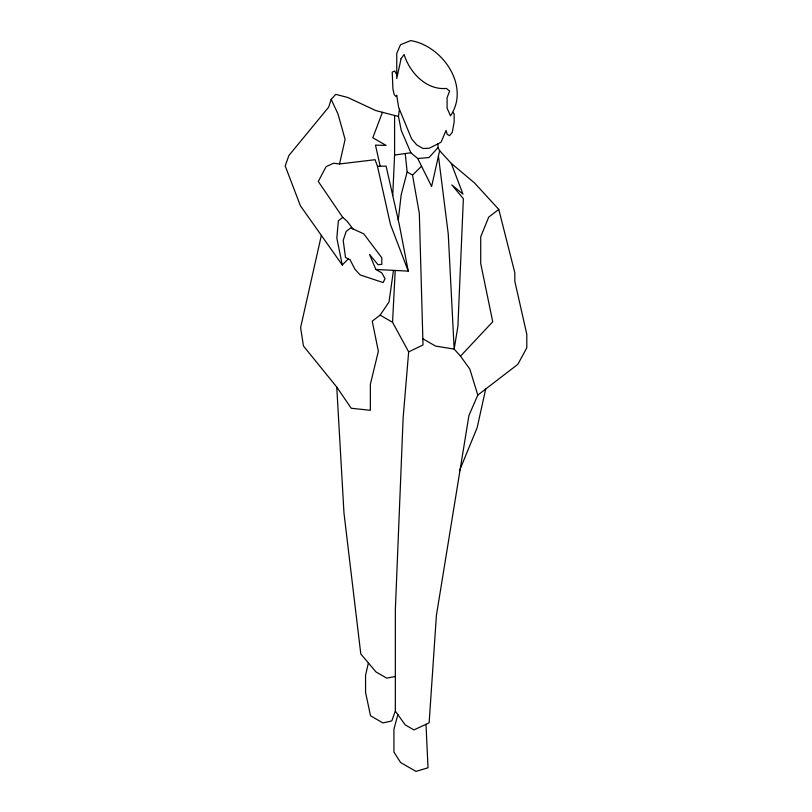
<?xml version="1.0" encoding="UTF-8"?>
<svg xmlns="http://www.w3.org/2000/svg" width="812" height="812" viewBox="0 0 812 812"><rect width="100%" height="100%" fill="white"/><g stroke="black" fill="none" stroke-linecap="round" stroke-linejoin="round"><path stroke-width="1.22" d="M392.734 195.54L394.591 155.041L394.591 115.487L375.794 110.554L347.719 97.47L335.742 94.334L331.184 99.389L328.667 107.174L288.839 155.569L285.205 165.963L300.42 205.791L342.278 265.006L348.196 258.998L349.962 259.546L354.945 269.229L360.152 274.933L383.142 282.556L385.04 278.689L381.792 272.883L375.865 269.462L369.501 254.379L378.037 264.722L381.792 264.336L381.792 257.749L363.756 233.846L350.733 227.888L346.166 231.45L343.192 240.443L345.506 257.445L348.196 258.998M368.384 662.957L365.562 675.29L365.562 692.352L370.516 715.758L382.939 722.934L391.77 720.944L395.342 711.119L395.342 609.924L403.148 417.672L408.659 351.88L392.551 322.293L395.221 270.457M398.266 220.103L401.179 194.778L407.157 171.982L405.218 153.559M437.993 143.795L437.993 147.632L439.637 150.687L431.598 186.486L417.733 158.513L410.852 152.768L401.25 130.387L398.448 116.39L399.423 109.285M393.485 270.366L389.019 302.003L380.128 315.117L372.241 321.156L378.362 351.291L370.363 384.33L370.363 410.304L351.21 408.243L336.757 387.06L303.465 346.024L300.602 327.632L321.349 235.399M439.637 150.687L451.299 163.395L474.543 182.964L498.771 209.405L514.828 272.771L514.828 281.307L526.795 334.26L526.795 347.83L517.833 364.344L477.801 395.079L468.93 415.5L436.42 615.313L429.132 722.842L413.937 729.927L405.208 724.883L395.342 711.119M485.708 389.009L477.151 427.701L459.49 470.737M352.905 228.882L347.272 221.402L342.735 217.372L318.274 181.462L326.099 166.663L333.59 163.212L339.538 163.963L345.1 139.359L337.975 113.903L331.184 99.389M397.85 714.631L393.932 729.217L393.932 752.085L400.549 762.478L415.998 771.4L428.015 767.766L425.995 724.304M382.452 112.3L372.809 137.746L386.096 145.419L375.489 145.135L380.189 166.267M437.993 147.632L429.081 157.518L417.733 158.513M477.801 395.079L469.843 369.115L460.505 356.143L492.732 321.755L480.714 263.545L480.714 236.789L488.712 217.129L498.771 209.405M408.659 351.88L423.011 344.968L419.327 213.404L412.526 175.087L421.57 166.247M342.735 217.372L338.381 220.752L336.818 237.987L342.278 265.006M395.342 676.508L386.715 678.121L375.966 671.92L360.802 653.985L343.983 513.103L336.757 387.06M394.591 155.041L410.852 152.768M339.538 163.963L375.083 159.71L377.489 166.358L390.43 224.406L408.253 271.127L375.865 269.462M377.489 166.358L386.096 166.074L399.372 224.995L408.253 271.127M394.591 115.487L398.448 116.39M407.157 171.982L412.526 175.087M422.839 338.746L435.516 346.064L454.162 349.099L460.505 356.143M380.128 315.117L392.551 322.293M452.863 112.33L454.152 113.903L454.152 122.044L452.264 132.376L449.523 135.685L447.179 134.335L446.082 130.448L440.997 142.283L429.233 148.231L423.022 148.494L416.647 144.81L411.593 138.832L398.621 107.326L396.723 95.207L396.073 96.618L394.216 94.649L392.927 89.087L392.216 72.116L394.744 70.969L396.763 74.734M451.299 163.395L462.962 194.139L451.807 184.892L463.368 198.686L457.887 326.414L454.162 349.099L448.244 233.846L438.429 156.066M401.067 58.758L396.763 78.591L396.763 53.389L400.489 44.741L410.72 40.6C442.642 45.868 470.432 86.376 450.487 115.852L447.087 108.118L447.087 97.653L449.625 91.106L446.427 88.427C426.249 90.345 409.583 72.43 404.102 54.475L401.067 58.758"/></g></svg>
